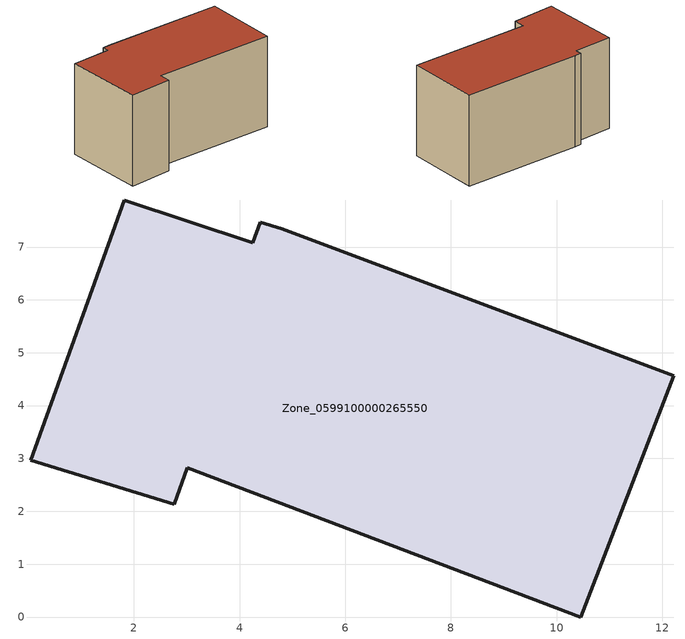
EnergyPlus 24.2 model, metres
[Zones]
Zone_0599100000265550
 floor ground (C_G): 0.05,2.96 1.81,7.89 4.25,7.08 4.39,7.47 4.8,7.34 12.22,4.56 10.46,0 3.01,2.82 2.76,2.14 z0
 wall outside (C_F): 10.46,0 12.22,4.56 4.8,7.34 4.39,7.47 4.25,7.08 1.81,7.89 0.05,2.96 2.76,2.14 3.01,2.82 10.46,0 z0:5.91
 roof outside (C_R): 1.81,7.89 0.05,2.96 2.76,2.14 3.01,2.82 10.46,0 12.22,4.56 4.8,7.34 4.39,7.47 4.25,7.08 z5.91
[BUILDING]
Pand.0599100000265550: North Axis=0; Terrain=City; Loads Convergence Tolerance Value=0.04; Temperature Convergence Tolerance Value=0.4; Solar Distribution=FullExterior; Maximum Number of Warmup Days=25; Minimum Number of Warmup Days=1
[Site:Location]
Rotterdam.The.Hague.AP_ZH_NLD Design_Conditions: Latitude=51.96; Longitude=4.45; Time Zone=1; Elevation=-4.5
[SITE:GROUNDTEMPERATURE:BUILDINGSURFACE]
18, 18, 18, 18, 18, 18, 18, 18, 18, 18, 18, 18
[MATERIAL] Thermal Absorptance=0.9; Solar Absorptance=0.7; Visible Absorptance=0.7
Name | Roughness | Thickness | Conductivity | Density | Specific Heat
G.TC.1946 | MediumSmooth | 0.15 | 1 | 540 | 1210
F.TC.1946 | Rough | 0.3 | 0.857143 | 1920 | 840
R.TC.1946 | MediumRough | 0.2 | 0.909091 | 1500 | 1000
[CONSTRUCTION]
C_G: G.TC.1946
C_F: F.TC.1946
C_R: R.TC.1946
[ZONE]
Zone_0599100000265550: Type=1; Multiplier=1; Ceiling Height=Autocalculate; Volume=Autocalculate; Floor Area=autocalculate; Part of Total Floor Area=Yes
[ZONEINFILTRATION:DESIGNFLOWRATE]
Infil_Zone_0599100000265550: Zone or ZoneList or Space or SpaceList=Zone_0599100000265550; Schedule=AlwaysOn; Design Flow Rate Calculation Method=Flow/Area; Flow Rate per Floor Area=0.003; Constant Term Coefficient=1; Temperature Term Coefficient=0; Velocity Term Coefficient=0; Velocity Squared Term Coefficient=0
[HVACTEMPLATE:ZONE:IDEALLOADSAIRSYSTEM]
Zone_0599100000265550: Maximum Heating Supply Air Temperature=50; Minimum Cooling Supply Air Temperature=13; Maximum Heating Supply Air Humidity Ratio=0.0156; Minimum Cooling Supply Air Humidity Ratio=0.0077; Heating Limit=NoLimit; Cooling Limit=NoLimit; Dehumidification Control Type=ConstantSensibleHeatRatio; Cooling Sensible Heat Ratio=0.7; Dehumidification Setpoint=60; Humidification Control Type=None; Humidification Setpoint=30; Outdoor Air Method=None; Outdoor Air Flow Rate per Person=0.00944; Outdoor Air Flow Rate per Zone Floor Area=0; Outdoor Air Flow Rate per Zone=0; Demand Controlled Ventilation Type=None; Outdoor Air Economizer Type=NoEconomizer; Heat Recovery Type=None; Sensible Heat Recovery Effectiveness=0.7; Latent Heat Recovery Effectiveness=0.65
[ZONECONTROL:THERMOSTAT]
ThermostatControl_Zone_0599100000265550: Zone or ZoneList=Zone_0599100000265550; Control Type Schedule=DualSetpointControlType; Control 1=Thermostat_Zone_0599100000265550; Temperature Difference Between Cutout And Setpoint=0
[THERMOSTATSETPOINT:DUALSETPOINT]
Thermostat_Zone_0599100000265550: Heating Setpoint Temperature Schedule=HeatingSetpoint_Zone_0599100000265550; Cooling Setpoint Temperature Schedule=CoolingSetpoint_Zone_0599100000265550
[SCHEDULE:COMPACT]
HeatingSetpoint_Zone_0599100000265550: Through: 12/31, For: AllDays, Until: 24:00, 21
CoolingSetpoint_Zone_0599100000265550: Through: 12/31, For: AllDays, Until: 24:00, 24
DualSetpointControlType: Through: 12/31, For: AllDays, Until: 24:00, 4
AlwaysOn: Through: 12/31, For: AllDays, Until: 24:00, 1
